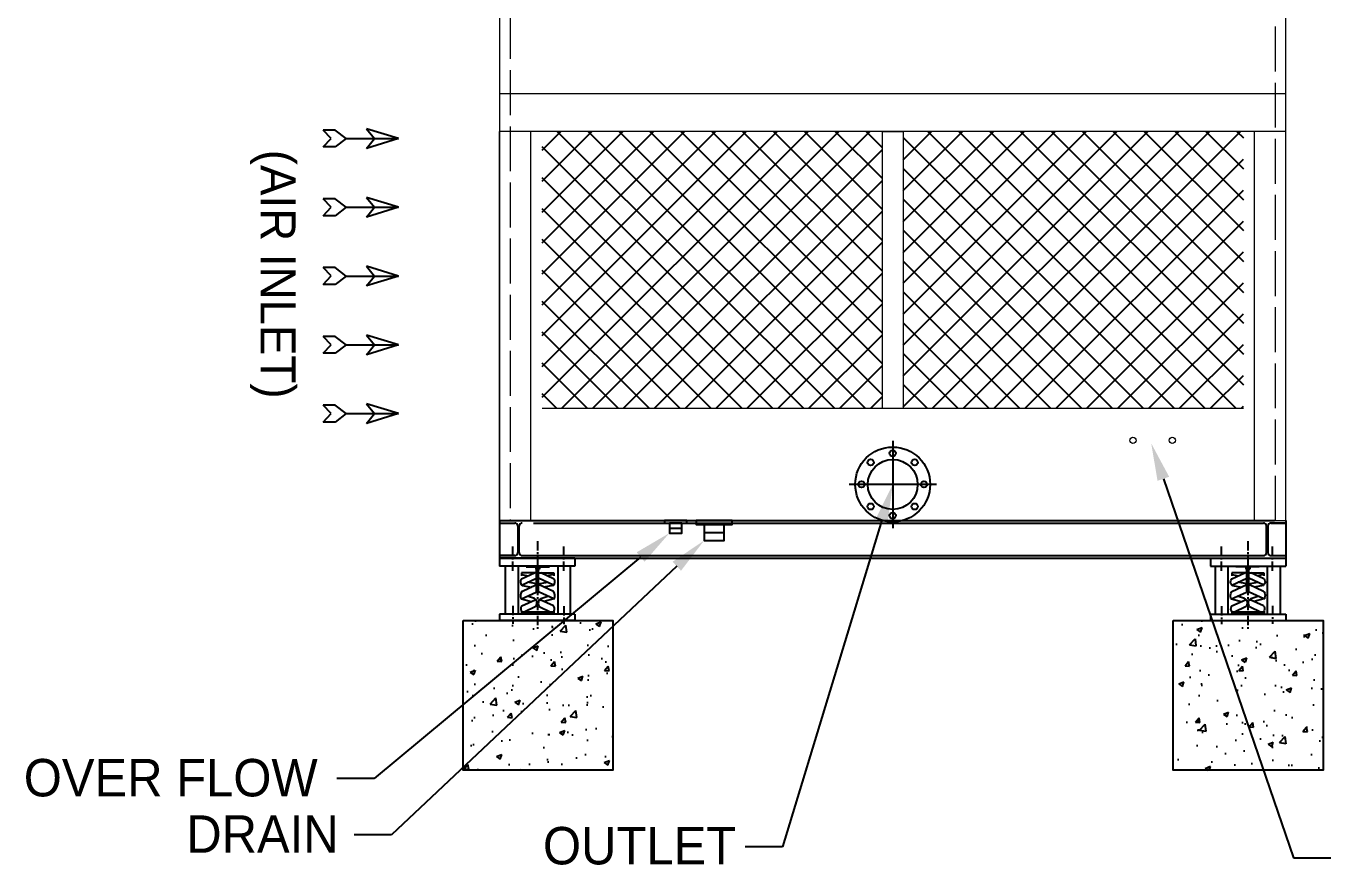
# Model space of a CAD drawing. Header units: millimetres. Extents: x 182790 to 221017, y 20795 to 41590.
# Drawn here: x 204660 to 209888, y 25291 to 28652 of the extents above; entities that cross this region are included whole.
import ezdxf
from ezdxf import colors
from ezdxf.entities.mleader import LeaderData, LeaderLine
from ezdxf.enums import TextEntityAlignment as Align
from ezdxf.math import Vec2, Vec3

# ---------------------------------------------------------------- set-up
doc = ezdxf.new("R2010")
doc.units = ezdxf.units.MM
doc.header["$LTSCALE"] = 30
doc.header["$MEASUREMENT"] = 0
doc.linetypes.add('CENTER', pattern=[2, 1.25, -0.25, 0.25, -0.25])
doc.linetypes.add('DASHED', pattern=[15, 12, -3])
doc.layers.get('0').update_dxf_attribs({"linetype": 'CONTINUOUS'})
for name, color, linetype in [('4', 2, 'CONTINUOUS'), ('center', 1, 'CENTER'), ('L1_', 7, 'CONTINUOUS'), ('냉각탑_dim', 1, 'CONTINUOUS'), ('냉각탑_text', 3, 'CONTINUOUS'), ('냉각탑_기초', 23, 'CONTINUOUS'), ('냉각탑_찬넬방진', 1, 'CONTINUOUS')]:
    doc.layers.add(name, color=color, linetype=linetype)
doc.styles.get("Standard").update_dxf_attribs({"font": ''})
doc.styles.add('돋움', font='')
doc.styles.get('Standard').set_extended_font_data('Dotum')
doc.styles.get('돋움').set_extended_font_data('Dotum')

# ---------------------------------------------------------------- blocks, each defined once
blk = doc.blocks.new('화살표 IN OUT')
at = {"layer": '냉각탑_dim'}
for p, q in [((-322.7, 43), (-383.9, 43)), ((-343.1, 0.5), (-383.9, 43)), ((-383.9, -43), (-343.1, 0.5)), ((-266.4, 0), (-322.7, 43)), ((-266.4, 0), (-322.7, -43)), ((-266.4, 0), (0, 0)), ((-163.5, 50), (-121.5, 0)), ((0, 0), (-163.5, 50)), ((-163.5, -50), (-121.5, 0)), ((0, 0), (-163.5, -50)), ((-322.7, -43), (-383.9, -43))]:
    blk.add_line(p, q, dxfattribs=at)
blk = doc.blocks.new('fsadvwefvwefv')
at = {"layer": '4', "color": 3, "linetype": 'CENTER'}
blk.add_line((147940.1, 26677.4), (147940.1, 26324.4), dxfattribs=at)
at = {"layer": 'L1_', "color": 2, "linetype": 'Continuous'}
for p, q in [((147788, 26609.2), (147788, 26576.9)), ((148089.4, 26609.2), (147788, 26609.2)), ((148089.4, 26609.2), (148089.4, 26576.9)), ((148089.4, 26576.9), (147788, 26576.9)), ((147862.9, 26576.9), (147810.1, 26576.9)), ((147810.1, 26576.9), (147810.1, 26384.7)), ((147862.9, 26576.9), (147862.9, 26384.7)), ((147894.9, 26576.9), (147894.9, 26574.6)), ((147894.9, 26574.6), (147988.3, 26574.6)), ((147932.6, 26574.6), (147932.6, 26564.7)), ((147932.6, 26564.7), (147947.7, 26564.7)), ((147936.4, 26476), (147936.4, 26564.7)), ((147943.9, 26476.3), (147943.9, 26564.7)), ((147947.7, 26574.6), (147947.7, 26564.7)), ((147988.3, 26576.9), (147988.3, 26574.6)), ((148070.8, 26576.9), (148020.9, 26576.9)), ((148020.9, 26576.9), (148020.9, 26384.1)), ((148070.8, 26576.9), (148070.8, 26384.1)), ((147876, 26549.6), (147876, 26538)), ((147936.4, 26549.6), (147876, 26549.6)), ((147876, 26542.8), (147903.1, 26538.1)), ((147876.3, 26501.1), (147936.4, 26528.9)), ((147876.5, 26525.8), (147928, 26549.6)), ((147936.3, 26506.3), (147900.9, 26512.5)), ((147934.6, 26549.6), (147936.4, 26549.6)), ((148004.6, 26501.1), (147943.9, 26529.1)), ((147943.9, 26506.2), (147979.4, 26512.4)), ((147944.5, 26549.6), (148004.9, 26549.6)), ((148004.4, 26525.8), (147952.8, 26549.6)), ((148004.9, 26542.8), (147977.8, 26538.1)), ((148004.9, 26549.6), (148004.9, 26538)), ((147810.1, 26485.7), (147810.1, 26384.7)), ((147862.9, 26485.7), (147862.9, 26384.7)), ((147875.7, 26445.7), (147934.3, 26472.7)), ((147876.8, 26475.3), (147936.4, 26502.7)), ((147879, 26499.3), (147915.4, 26493)), ((147927.8, 26447.6), (147899.7, 26456.8)), ((147943.9, 26476.2), (147936.4, 26476.2)), ((148004, 26475.3), (147943.9, 26503)), ((148005.2, 26445.7), (147946, 26473)), ((147953.1, 26447.6), (147981.2, 26456.8)), ((148001.9, 26499.3), (147965.5, 26493)), ((148020.9, 26485.7), (148020.9, 26384.7)), ((148070.8, 26485.7), (148070.8, 26384.7)), ((147875.5, 26445.5), (147914.6, 26434.6)), ((147876.9, 26417.2), (147930.7, 26442)), ((147933.9, 26414.5), (147886.9, 26392.8)), ((147947, 26414.5), (147993.9, 26392.8)), ((148004, 26417.2), (147950.1, 26442)), ((148005.4, 26445.5), (147966.3, 26434.6)), ((148089.4, 26384.7), (147788, 26384.7)), ((147788, 26384.7), (147788, 26359.2)), ((148089.4, 26359.2), (147788, 26359.2)), ((147875.4, 26396.3), (147875.4, 26384.7)), ((148003.2, 26392.8), (147875.4, 26392.8)), ((147876, 26392.8), (148004.3, 26392.8)), ((147877.7, 26392.8), (148004.9, 26392.8)), ((148004.9, 26392.8), (147879.5, 26392.8)), ((148004.9, 26395.3), (148004.9, 26384.7)), ((148089.4, 26384.7), (148089.4, 26359.2))]:
    blk.add_line(p, q, dxfattribs=at)
at = {"layer": 'L1_', "color": 1, "linetype": 'CENTER'}
for p, q in [((147840.9, 26558.3), (147840.9, 26657)), ((148045.2, 26558.3), (148045.2, 26657)), ((147840.9, 26417.8), (147840.9, 26345.8)), ((148045.2, 26416.6), (148045.2, 26344.6))]:
    blk.add_line(p, q, dxfattribs=at)
at = {"layer": 'L1_', "color": 2, "linetype": 'Continuous'}
for centre, radius, start, end in [((147889.6, 26513.6), 18.3, 142.4554, 226.9466), ((147878, 26522.5), 3.63, 114.7395, 142.4554), ((147991.3, 26513.6), 18.3, 313.0534, 37.5446), ((148002.9, 26522.5), 3.63, 37.5446, 65.2605), ((147902.6, 26458.4), 31.4, 150.8406, 199.726), ((147878.4, 26472), 3.63, 114.7395, 150.8406), ((147879.6, 26502.9), 3.63, 226.9466, 260.1342), ((147932.7, 26476), 3.63, 294.7395, 0), ((147947.6, 26476.3), 3.63, 180, 245.2605), ((148001.3, 26502.9), 3.63, 279.8658, 313.0534), ((148002.5, 26472), 3.63, 29.1594, 65.2605), ((147978.2, 26458.4), 31.4, 340.274, 29.1594), ((147894.4, 26406.2), 21.4, 154.2564, 218.822), ((147876.5, 26449), 3.63, 199.726, 254.389), ((147878.4, 26413.9), 3.63, 114.7395, 154.2564), ((147926.7, 26444.1), 3.63, 294.7395, 71.8917), ((147932.3, 26438.7), 3.63, 22.2631, 114.7395), ((147908.5, 26429), 29.3, 330.1371, 22.2631), ((147972.3, 26429), 29.3, 157.7369, 209.8629), ((147948.6, 26438.7), 3.63, 65.2605, 157.7369), ((147954.2, 26444.1), 3.63, 108.1083, 245.2605), ((147986.5, 26406.2), 21.4, 321.178, 25.7436), ((148002.5, 26413.9), 3.63, 25.7436, 65.2605), ((148004.4, 26449), 3.63, 285.611, 340.274)]:
    blk.add_arc(centre, radius, start, end, dxfattribs=at)
at = {"layer": '냉각탑_기초', "ltscale": 30}
blk.add_line((147980, 26355.5), (147980, 26355.5), dxfattribs=at)
blk = doc.blocks.new('A$C05CA400C')
at = {"layer": '냉각탑_기초', "ltscale": 30}
h = blk.add_hatch(dxfattribs=at)
h.set_pattern_fill('AR-CONC', color=256, scale=30, style=0)
h.set_pattern_definition([(50, (-16569.06, -4991.66), (215.178, -18.8256), [22.5, -247.5]), (355, (-16569.06, -4991.66), (-41.6254, 225.6576), [18, -198]), (100.4514, (-16551.13, -4993.23), (173.5528, 206.8319), [19.122, -210.3426]), (46.1842, (-16569.06, -4931.66), (320.1723, -49.6557), [33.75, -371.25]), (96.6356, (-16542.38, -4935.8), (280.399, 292.2354), [28.683, -315.514]), (351.1842, (-16569.06, -4931.66), (280.3986, 292.2356), [27, -297]), (21, (-16539.06, -4946.66), (179.0721, -120.7857), [22.5, -247.5]), (326, (-16539.06, -4946.66), (72.9946, 217.545), [18, -198]), (71.4514, (-16524.13, -4956.72), (252.0668, 96.7591), [19.122, -210.3426]), (37.5, (-16569.06, -4991.66), (3.64796, 99.86816), [0, -195.6, 0, -201, 0, -198.75]), (7.5, (-16569.06, -4991.66), (78.92086, 118.3235), [0, -114.6, 0, -191.1, 0, -75.75]), (327.5, (-16635.96, -4991.66), (160.14673, -6.76646), [0, -75, 0, -234, 0, -310.5]), (317.5, (-16665.96, -4991.66), (174.9559, 30.0315), [0, -97.5, 0, -155.4, 0, -220.5])])
h.paths.add_polyline_path([(0, 600), (600, 600), (600, 0), (0, 0)])
blk.add_lwpolyline([(0, 600), (600, 600), (600, 0), (0, 0)], close=True, dxfattribs=at)

msp = doc.modelspace()

# ---------------------------------------------------------------- hatches: boundary and pattern name
at = {"ltscale": 500}
h = msp.add_hatch(dxfattribs=at)
h.set_pattern_fill('ANSI37', color=256, scale=700)
h.set_pattern_definition([(45, (12208.94, 19870.49), (-61.871843, 61.871843), []), (135, (12208.94, 19870.49), (-61.871843, -61.871843), [])])
h.paths.add_polyline_path([(206727.4, 28230.6), (206727.4, 27120.6), (208090.4, 27120.6), (208090.4, 28230.6)])
h.paths.add_polyline_path([(209537.4, 27120.6), (209537.4, 28230.6), (208174.4, 28230.6), (208174.4, 27120.6)])

# ---------------------------------------------------------------- linework, layer by layer
at = {"lineweight": 18, "ltscale": 500}
for p, q in [((206557.4, 30950.6), (206557.4, 26670.6)), ((209707.4, 26670.6), (209707.4, 30950.6)), ((209707.4, 28380.6), (206557.4, 28380.6)), ((209707.4, 28230.6), (206557.4, 28230.6)), ((206557.4, 26670.6), (206557.4, 28230.6)), ((206682.4, 26670.6), (206682.4, 28230.6)), ((208090.4, 28230.6), (208174.4, 28230.6)), ((208090.4, 28230.6), (208090.4, 27120.6)), ((208174.4, 28230.6), (208174.4, 27120.6)), ((209582.4, 26670.6), (209582.4, 28230.6)), ((206727.4, 27120.6), (208090.4, 27120.6)), ((208090.4, 27120.6), (208174.4, 27120.6)), ((208174.4, 27120.6), (209537.4, 27120.6)), ((206557.4, 26670.6), (209707.4, 26670.6))]:
    msp.add_line(p, q, dxfattribs=at)
at = {"color": 5, "linetype": 'DASHED', "lineweight": 9, "ltscale": 0.5}
for p, q in [((206599.4, 30950.6), (206599.4, 26670.6)), ((209665.4, 26670.6), (209665.4, 30950.6))]:
    msp.add_line(p, q, dxfattribs=at)
at = {"color": 3}
for p, q in [((207237.8, 26640.6), (207287.8, 26640.6)), ((207376.6, 26622.6), (207456.6, 26622.6))]:
    msp.add_line(p, q, dxfattribs=at)
for points in [[(207217.8, 26670.6), (207217.8, 26660.6), (207307.8, 26660.6), (207307.8, 26670.6)], [(207237.8, 26660.6), (207237.8, 26620.6), (207287.8, 26620.6), (207287.8, 26660.6)], [(207344.6, 26670.6), (207344.6, 26654.6), (207488.6, 26654.6), (207488.6, 26670.6)], [(207376.6, 26654.6), (207376.6, 26590.6), (207456.6, 26590.6), (207456.6, 26654.6)]]:
    msp.add_lwpolyline(points, close=True, dxfattribs=at)
at = {"lineweight": 18, "ltscale": 500}
for centre in [(209094.9, 26992.6), (209252.4, 26992.6)]:
    msp.add_circle(centre, 12.5, dxfattribs=at)
at = {"color": 3}
for centre, radius in [((208132.4, 26815.6), 150), ((208132.4, 26940.6), 12.5), ((208044, 26904), 12.5), ((208132.4, 26815.6), 100), ((208220.8, 26904), 12.5), ((208007.4, 26815.6), 12.5), ((208257.4, 26815.6), 12.5), ((208044, 26727.2), 12.5), ((208220.8, 26727.2), 12.5), ((208132.4, 26690.6), 12.5)]:
    msp.add_circle(centre, radius, dxfattribs=at)
at = {"layer": 'center', "linetype": 'CENTER', "ltscale": 50}
for p, q in [((208132.4, 26990.6), (208132.4, 26640.6)), ((208307.4, 26815.6), (207957.4, 26815.6))]:
    msp.add_line(p, q, dxfattribs=at)
at = {"layer": '냉각탑_찬넬방진', "ltscale": 500}
for p, q in [((206557.4, 26670.6), (206557.4, 26520.6)), ((206557.4, 26670.6), (209662.4, 26670.6)), ((206557.4, 26660.9), (206618.3, 26660.9)), ((206557.4, 26660.9), (206618.3, 26660.9)), ((206693.3, 26660.9), (209617.9, 26660.9)), ((209647.9, 26660.9), (209707.4, 26660.9)), ((209647.9, 26660.9), (209707.4, 26660.9)), ((206557.4, 26530.4), (206618.3, 26530.4)), ((206557.4, 26520.6), (209707.4, 26520.6)), ((206648.3, 26530.4), (209617.9, 26530.4)), ((209647.9, 26530.4), (209707.4, 26530.4)), ((209647.9, 26530.4), (209707.4, 26530.4))]:
    msp.add_line(p, q, dxfattribs=at)
at = {"layer": '냉각탑_찬넬방진'}
for p, q in [((206558.8, 26660.9), (206618.8, 26660.9)), ((209707.4, 26660.9), (209647.9, 26660.9)), ((209707.4, 26670.6), (209707.4, 26520.6)), ((206630.3, 26648.9), (206630.3, 26542.4)), ((206636.3, 26542.4), (206636.3, 26648.9)), ((209629.9, 26542.4), (209629.9, 26648.9)), ((209635.9, 26648.9), (209635.9, 26542.4)), ((206618.3, 26530.4), (206558.3, 26530.4)), ((209647.9, 26530.4), (209707.4, 26530.4))]:
    msp.add_line(p, q, dxfattribs=at)
for centre, start, end in [((206618.3, 26648.9), 0, 90), ((206648.3, 26648.9), 90, 180), ((209617.9, 26648.9), 0, 90), ((209647.9, 26648.9), 90, 180), ((206618.3, 26542.4), 270, 0), ((206648.3, 26542.4), 180, 270), ((209617.9, 26542.4), 270, 0), ((209647.9, 26542.4), 180, 270)]:
    msp.add_arc(centre, 12, start, end, dxfattribs=at)

# ---------------------------------------------------------------- block references
msp.add_blockref('fsadvwefvwefv', (58769.4, -88.6))
at = {"xscale": -1}
msp.add_blockref('fsadvwefvwefv', (357495.4, -88.6), dxfattribs=at)
at = {"ltscale": 500}
for p in [(206411, 25670.6), (209256.7, 25670.6)]:
    msp.add_blockref('A$C05CA400C', p, dxfattribs=at)
at = {"layer": '냉각탑_dim', "xscale": 0.7875000000021828, "yscale": 0.7875000000021828, "zscale": 0.7875000000021828}
for p in [(206152.4, 28201.9), (206152.4, 27926.3), (206152.4, 27650.6), (206152.4, 27375), (206152.4, 27099.4)]:
    msp.add_blockref('화살표 IN OUT', p, dxfattribs=at)

# ---------------------------------------------------------------- texts
at = {"layer": '냉각탑_text', "style": '돋움'}
msp.add_text('(AIR INLET)', height=140, rotation=270, dxfattribs=at).set_placement((205670.1, 27658.2), align=Align.MIDDLE_CENTER)
for s, p in [('OVER FLOW', (204651.2, 25640.4)), ('DRAIN', (205302.2, 25414.4))]:
    msp.add_text(s, height=150, dxfattribs=at).set_placement(p, align=Align.MIDDLE_LEFT)
msp.add_text('OUTLET', height=150, dxfattribs=at).set_placement((207505.3, 25367.9), align=Align.MIDDLE_RIGHT)

# ---------------------------------------------------------------- leaders
at = {"layer": '냉각탑_dim'}
ml = msp.add_multileader_mtext('Standard', dxfattribs=at)
ml.set_content('')
ml.set_leader_properties(color=256)
ml.build(insert=Vec2(0, 0))
ml.multileader.update_dxf_attribs({"text_right_attachment_type": 6, "dogleg_length": 5, "arrow_head_size": 150, "scale": 30})
ctx = ml.context
ctx.base_point, ctx.scale, ctx.char_height, ctx.arrow_head_size, ctx.landing_gap_size, ctx.plane_origin = Vec3(209888, 25318.7), 30, 5.4, 150, 2.7, Vec3(209076.8, 26785.4)
ctx.right_attachment = 6
notes = []
notes.append((ctx, [(0, (1, 1, 0), (209738, 25318.7), (1, 0), 150, [(0, [(209168.1, 26980.1)], 0, [])])]))
ctx.mtext, ml.multileader.dxf.content_type = None, 0
ml = msp.add_multileader_mtext('Standard', dxfattribs=at)
ml.set_content('')
ml.set_leader_properties(color=256)
ml.build(insert=Vec2(0, 0))
ml.multileader.update_dxf_attribs({"text_right_attachment_type": 6, "dogleg_length": 5, "arrow_head_size": 150, "scale": 30})
ctx = ml.context
ctx.base_point, ctx.scale, ctx.char_height, ctx.arrow_head_size, ctx.landing_gap_size, ctx.plane_origin = Vec3(207541.5, 25363.2), 30, 5.4, 150, 2.7, Vec3(208221.4, 26827.7)
ctx.right_attachment = 6
notes.append((ctx, [(0, (1, 1, 0), (207691.5, 25363.2), (-1, 0), 150, [(0, [(208132.4, 26815.6)], 0, [])])]))
ctx.mtext, ml.multileader.dxf.content_type = None, 0
ml = msp.add_multileader_mtext('Standard', dxfattribs=at)
ml.set_content('')
ml.set_leader_properties(color=256)
ml.build(insert=Vec2(0, 0))
ml.multileader.update_dxf_attribs({"text_right_attachment_type": 6, "dogleg_length": 5, "arrow_head_size": 150, "scale": 30})
ctx = ml.context
ctx.base_point, ctx.scale, ctx.char_height, ctx.arrow_head_size, ctx.landing_gap_size, ctx.plane_origin = Vec3(205905.4, 25637.1), 30, 5.4, 150, 2.7, Vec3(205833.9, 26030.7)
ctx.right_attachment, ctx.text_align_type = 6, 2
notes.append((ctx, [(0, (1, 1, 0), (206055.4, 25637.1), (-1, 0), 150, [(0, [(207237.8, 26620.6)], 0, [])])]))
ctx.mtext, ml.multileader.dxf.content_type = None, 0
ml = msp.add_multileader_mtext('Standard', dxfattribs=at)
ml.set_content('')
ml.set_leader_properties(color=256)
ml.build(insert=Vec2(0, 0))
ml.multileader.update_dxf_attribs({"text_right_attachment_type": 6, "dogleg_length": 5, "arrow_head_size": 150, "scale": 30})
ctx = ml.context
ctx.base_point, ctx.scale, ctx.char_height, ctx.arrow_head_size, ctx.landing_gap_size, ctx.plane_origin = Vec3(205975, 25411.1), 30, 5.4, 150, 2.7, Vec3(206033.9, 26030.7)
ctx.right_attachment, ctx.text_align_type = 6, 2
notes.append((ctx, [(0, (1, 1, 0), (206125, 25411.1), (-1, 0), 150, [(0, [(207376.6, 26590.6)], 0, [])])]))
ctx.mtext, ml.multileader.dxf.content_type = None, 0
for ctx, leaders in notes:
    for number, flags, end, landing, length, lines in leaders:
        leader = LeaderData()
        leader.index, (leader.has_last_leader_line, leader.has_dogleg_vector, leader.attachment_direction) = number, flags
        leader.last_leader_point, leader.dogleg_vector, leader.dogleg_length = Vec3(end), Vec3(landing), length
        for number, points, colour, breaks in lines:
            line = LeaderLine()
            line.index, line.vertices, line.color, line.breaks = number, Vec3.list(points), colors.encode_raw_color(colour), breaks
            leader.lines.append(line)
        ctx.leaders.append(leader)

doc.saveas('drawing.dxf')
